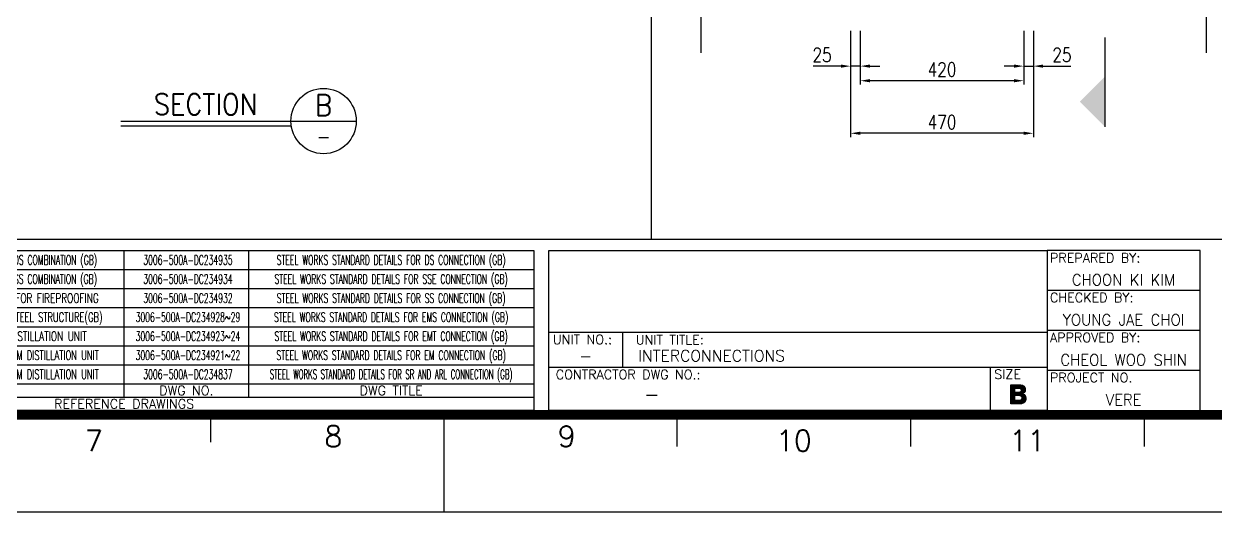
# Model space of a CAD drawing. Header units: metres. Extents: x -85 to 100835, y 0 to 71280.
# Drawn here: x 39584 to 70209, y 0 to 12543 of the extents above; entities that cross this region are included whole.
import ezdxf
from ezdxf.enums import TextEntityAlignment as Align

# ---------------------------------------------------------------- set-up
doc = ezdxf.new("R2010")
doc.units = ezdxf.units.M
doc.header["$LTSCALE"] = 1200
doc.layers.get('0').update_dxf_attribs({"color": 8})
for name, color, linetype in [('CH', 2, 'Continuous'), ('DETALL', 7, 'Continuous'), ('DIM', 2, 'Continuous'), ('ETBLKA', 7, 'Continuous'), ('FORMAT', 2, 'Continuous'), ('TEXT', 7, 'Continuous')]:
    doc.layers.add(name, color=color, linetype=linetype)
doc.styles.add('ROMANS', font='romans.shx', dxfattribs={"width": 0.8, "height": 360, "bigfont": 'ghs.shx'})
doc.styles.add('romans1', font='ROMANS.SHX', dxfattribs={"width": 0.8, "height": 360})
doc.styles.add('ROS3', font='romans.shx')
doc.dimstyles.new('romans1$0', dxfattribs={"dimscale": 150, "dimtxt": 3, "dimasz": 2.5, "dimexe": 1, "dimexo": 2, "dimgap": 1, "dimtad": 0, "dimdec": 0, "dimtxsty": 'ROMANS', "dimcen": 2.5, "dimclrd": 2, "dimclre": 2, "dimclrt": 3, "dimazin": 0, "dimtfac": 1, "dimtdec": 0, "dimtmove": 0, "dimatfit": 3, "dimfxl": 0, "dimtvp": 0.85, "dimarcsym": 0})

# ---------------------------------------------------------------- blocks, each defined once
blk = doc.blocks.new('Offshore_HEC')
at = {"lineweight": 25}
for p, q in [((21.75, 58.46), (819.32, 58.46)), ((352.06, 24.62), (352.06, 56.02)), ((378.72, 56.02), (378.72, 24.62)), ((443.07, 56.02), (549.78, 56.02)), ((443.07, 21.75), (443.07, 56.02)), ((549.78, 56.02), (549.78, 21.75)), ((582.57, 56.02), (549.78, 56.02)), ((582.57, 21.75), (582.57, 56.02)), ((264.31, 51.94), (439.8, 51.94)), ((264.31, 47.86), (439.8, 47.86)), ((582.51, 47.45), (549.78, 47.45)), ((264.31, 43.78), (439.8, 43.78)), ((264.31, 39.7), (439.8, 39.7)), ((549.78, 38.44), (443.07, 38.44)), ((458.81, 38.44), (458.81, 30.94)), ((582.57, 38.88), (549.78, 38.88)), ((264.31, 35.62), (439.8, 35.62)), ((264.31, 31.54), (439.8, 31.54)), ((549.78, 30.94), (443.07, 30.94)), ((537.61, 30.94), (537.61, 21.75)), ((582.57, 30.32), (549.78, 30.32)), ((264.31, 27.46), (439.8, 27.46)), ((542.09, 23.18), (542.09, 27.24)), ((542.2, 23.18), (542.2, 27.24)), ((542.31, 23.18), (542.31, 27.24)), ((542.42, 23.18), (542.42, 27.24)), ((542.53, 23.18), (542.53, 27.24)), ((542.64, 23.18), (542.64, 27.24)), ((542.75, 23.18), (542.75, 27.24)), ((542.87, 26.57), (542.87, 27.24)), ((542.87, 26.57), (542.87, 27.24)), ((542.87, 25.01), (542.87, 25.64)), ((542.87, 25.01), (542.87, 25.64)), ((542.98, 26.57), (542.98, 27.24)), ((542.98, 26.57), (542.98, 27.24)), ((542.98, 25.01), (542.98, 25.64)), ((542.98, 25.01), (542.98, 25.64)), ((543.09, 26.57), (543.09, 27.24)), ((543.09, 26.57), (543.09, 27.24)), ((543.09, 25.01), (543.09, 25.64)), ((543.09, 25.01), (543.09, 25.64)), ((543.2, 26.57), (543.2, 27.24)), ((543.2, 26.57), (543.2, 27.24)), ((543.2, 25.01), (543.2, 25.64)), ((543.2, 25.01), (543.2, 25.64)), ((543.31, 26.57), (543.31, 27.24)), ((543.31, 26.57), (543.31, 27.24)), ((543.31, 25.01), (543.31, 25.64)), ((543.31, 25.01), (543.31, 25.64)), ((543.42, 26.57), (543.42, 27.24)), ((543.42, 26.57), (543.42, 27.24)), ((543.42, 25.01), (543.42, 25.64)), ((543.42, 25.01), (543.42, 25.64)), ((543.53, 26.57), (543.53, 27.24)), ((543.53, 26.57), (543.53, 27.24)), ((543.53, 25.01), (543.53, 25.64)), ((543.53, 25.01), (543.53, 25.64)), ((543.64, 26.57), (543.64, 27.24)), ((543.64, 26.57), (543.64, 27.24)), ((543.64, 25.01), (543.64, 25.64)), ((543.64, 25.01), (543.64, 25.64)), ((543.75, 26.57), (543.75, 27.24)), ((543.75, 26.57), (543.75, 27.24)), ((543.75, 25.01), (543.75, 25.64)), ((543.75, 25.01), (543.75, 25.64)), ((543.86, 26.55), (543.86, 27.24)), ((543.86, 26.57), (543.86, 27.24)), ((543.86, 24.98), (543.86, 25.66)), ((543.86, 25.01), (543.86, 25.64)), ((543.97, 26.51), (543.97, 27.24)), ((543.97, 26.57), (543.97, 27.24)), ((543.97, 24.95), (543.97, 25.69)), ((543.97, 25.01), (543.97, 25.64)), ((544.08, 26.45), (544.08, 27.24)), ((544.08, 26.57), (544.08, 27.24)), ((544.08, 24.9), (544.08, 25.73)), ((544.08, 25.01), (544.08, 25.64)), ((544.2, 26.57), (544.2, 27.24)), ((544.2, 26.35), (544.2, 27.22)), ((544.2, 24.83), (544.2, 25.86)), ((544.2, 25.01), (544.2, 25.64)), ((544.31, 24.7), (544.31, 27.19)), ((544.42, 23.25), (544.42, 27.16)), ((544.53, 25.37), (544.53, 27.12)), ((544.64, 25.43), (544.64, 27.04)), ((544.75, 25.49), (544.75, 26.97)), ((544.86, 25.57), (544.86, 26.88)), ((544.97, 25.73), (544.97, 26.76)), ((545.08, 25.91), (545.08, 26.5)), ((264.31, 24.62), (439.8, 24.62)), ((542.87, 23.18), (542.87, 23.88)), ((542.87, 23.18), (542.87, 23.88)), ((542.98, 23.18), (542.98, 23.88)), ((542.98, 23.18), (542.98, 23.88)), ((543.09, 23.18), (543.09, 23.88)), ((543.09, 23.18), (543.09, 23.88)), ((543.2, 23.18), (543.2, 23.88)), ((543.2, 23.18), (543.2, 23.88)), ((543.31, 23.18), (543.31, 23.88)), ((543.31, 23.18), (543.31, 23.88)), ((543.42, 23.18), (543.42, 23.88)), ((543.42, 23.18), (543.42, 23.88)), ((543.53, 23.18), (543.53, 23.88)), ((543.53, 23.18), (543.53, 23.88)), ((543.64, 23.18), (543.64, 23.88)), ((543.64, 23.18), (543.64, 23.88)), ((543.75, 23.18), (543.75, 23.88)), ((543.75, 23.18), (543.75, 23.88)), ((543.86, 23.18), (543.86, 23.88)), ((543.86, 23.18), (543.86, 23.88)), ((543.97, 23.19), (543.97, 23.93)), ((543.97, 23.18), (543.97, 23.88)), ((544.08, 23.19), (544.08, 23.96)), ((544.08, 23.18), (544.08, 23.88)), ((544.2, 23.2), (544.2, 24.05)), ((544.2, 23.18), (544.2, 23.88)), ((544.31, 23.22), (544.31, 24.2)), ((544.53, 23.28), (544.53, 25.32)), ((544.64, 23.3), (544.64, 25.26)), ((544.75, 23.38), (544.75, 25.21)), ((544.86, 23.46), (544.86, 25.12)), ((544.97, 23.54), (544.97, 24.99)), ((545.08, 23.71), (545.08, 24.85)), ((545.19, 23.97), (545.19, 24.62)), ((20.5, 20.5), (820.52, 20.5)), ((20.63, 20.62), (820.4, 20.62)), ((20.75, 20.75), (820.28, 20.75)), ((20.87, 20.88), (820.16, 20.88)), ((21, 21), (820.04, 21)), ((21.13, 21.12), (819.92, 21.12)), ((21.25, 21.25), (819.8, 21.25)), ((21.37, 21.38), (819.68, 21.38)), ((21.5, 21.5), (819.56, 21.5)), ((21.63, 21.62), (819.44, 21.62)), ((21.75, 21.75), (819.32, 21.75)), ((420.54, 21.75), (420.54, 0)), ((549.78, 21.75), (443.07, 21.75)), ((549.78, 21.75), (582.57, 21.75)), ((20, 20), (821, 20)), ((20.13, 20.12), (820.88, 20.12)), ((20.25, 20.25), (820.76, 20.25)), ((20.37, 20.38), (820.64, 20.38)), ((370.54, 20), (370.54, 15)), ((470.54, 14.07), (470.54, 20.07)), ((520.54, 20.07), (520.54, 14.07)), ((570.54, 20.07), (570.54, 14.07))]:
    blk.add_line(p, q, dxfattribs=at)
for points in [[(0, 0), (0, 594), (841, 594), (841, 0)], [(264.31, 21.74), (264.31, 56.02), (439.8, 56.02), (439.8, 21.74)]]:
    blk.add_lwpolyline(points, close=True, dxfattribs=at)
for points in [[(541.98, 23.18), (541.98, 27.24), (544.12, 27.24), (544.48, 27.15), (544.79, 26.95), (544.96, 26.79), (545.05, 26.63), (545.11, 26.37), (545.11, 26.06), (545.09, 25.92), (544.9, 25.6), (544.73, 25.48), (544.48, 25.35), (544.84, 25.17), (545.15, 24.77), (545.25, 24.43), (545.25, 24.17), (545.15, 23.82), (544.99, 23.56), (544.63, 23.3), (544.26, 23.2), (543.84, 23.18), (541.98, 23.18)], [(542.85, 25.64), (542.85, 26.57), (543.76, 26.57), (543.94, 26.53), (544.12, 26.43), (544.26, 26.28), (544.28, 26.06), (544.22, 25.89), (544.1, 25.74), (543.94, 25.68), (543.76, 25.64), (542.85, 25.64)], [(542.85, 23.88), (542.85, 25.01), (543.74, 25.01), (543.94, 24.96), (544.16, 24.87), (544.28, 24.75), (544.38, 24.5), (544.34, 24.3), (544.28, 24.13), (544.12, 23.97), (543.84, 23.88), (542.85, 23.88)]]:
    blk.add_lwpolyline(points, dxfattribs=at)
at = {"lineweight": -3, "style": 'ROMANS'}
for s, p in [('PREPARED BY:', (550.39, 53.43)), ('CHECKED BY:', (550.39, 44.94)), ('APPROVED BY:', (550.39, 36.38)), ('UNIT NO.:', (443.89, 35.96)), ('UNIT TITLE:', (461.66, 35.91)), ('CONTRACTOR DWG NO.:', (444.52, 28.47)), ('SIZE', (538.46, 28.51)), ('PROJECT NO.', (550.39, 27.81))]:
    blk.add_text(s, height=2, dxfattribs=at).set_placement(p)
for s, p in [('DWG NO.', (365.39, 26.04)), ('DWG TITLE', (409.26, 26.04)), ('REFERENCE DRAWINGS', (352.06, 23.18))]:
    blk.add_text(s, height=2, dxfattribs=at).set_placement(p, align=Align.MIDDLE_CENTER)
at = {"lineweight": 20, "style": 'ROMANS'}
for s, p in [('8', (396.87, 14)), ('9', (446.87, 14)), ('7', (345.54, 13.07)), ('10', (495.54, 13.07)), ('11', (545.54, 13.07))]:
    blk.add_text(s, height=4.5, dxfattribs=at).set_placement(p, align=Align.CENTER)
at = {"layer": 'ETBLKA', "color": 7, "style": 'ROMANS', "width": 0.95}
for s, p in [('CHOON KI KIM', (566.15, 49.73)), ('YOUNG JAE CHOI', (566.15, 41.17)), ('CHEOL WOO SHIN', (566.18, 32.6)), ('VERE', (566.18, 24.03))]:
    blk.add_text(s, height=2.439, dxfattribs=at).set_placement(p, align=Align.MIDDLE_CENTER)
at = {"layer": 'TEXT', "style": 'ROMANS'}
blk.add_text('-', height=2.44, dxfattribs=at).set_placement((450.94, 33.45), align=Align.MIDDLE)
blk.add_text('INTERCONNECTIONS', height=2.439, dxfattribs=at).set_placement((462.16, 32.25))
at = {"layer": 'TEXT', "color": 7, "style": 'ROMANS'}
blk.add_text('-', height=2.93, dxfattribs=at).set_placement((463.48, 23.76))
blk = doc.blocks.new('*D17')
at = {"layer": 'DEFPOINTS', "color": 0, "transparency": 16777216}
for p in [(60837, 12465), (65537, 12465), (60837, 9732)]:
    blk.add_point(p, dxfattribs=at)
at = {"layer": 'DIM', "color": 0, "lineweight": -2, "transparency": 16777216}
for p, q in [((60837, 12365), (60837, 9632)), ((65537, 12365), (65537, 9632)), ((65287, 9732), (61087, 9732))]:
    blk.add_line(p, q, dxfattribs=at)
at = {"layer": 'DIM', "color": 0, "transparency": 16777216}
for points in [[(61087, 9774), (61087, 9691), (60837, 9732)], [(65287, 9774), (65287, 9691), (65537, 9732)]]:
    blk.add_solid(points, dxfattribs=at)
at = {"layer": 'DIM', "color": 0, "transparency": 16777216, "insert": (63187, 10020), "char_height": 360, "attachment_point": 5, "style": 'romans1'}
blk.add_mtext('470', dxfattribs=at)
blk = doc.blocks.new('*D18')
at = {"layer": 'DEFPOINTS', "color": 0, "transparency": 16777216}
for p in [(60837, 12465), (61087, 12465), (60837, 11457)]:
    blk.add_point(p, dxfattribs=at)
at = {"layer": 'DIM', "color": 0, "lineweight": -2, "transparency": 16777216}
for p, q in [((60837, 12365), (60837, 11357)), ((61087, 12365), (61087, 11357)), ((60587, 11457), (59871, 11457)), ((61087, 11457), (60837, 11457)), ((61337, 11457), (61587, 11457))]:
    blk.add_line(p, q, dxfattribs=at)
at = {"layer": 'DIM', "color": 0, "transparency": 16777216}
for points in [[(60587, 11499), (60587, 11416), (60837, 11457)], [(61337, 11499), (61337, 11416), (61087, 11457)]]:
    blk.add_solid(points, dxfattribs=at)
at = {"layer": 'DIM', "color": 0, "transparency": 16777216, "insert": (60104, 11745), "char_height": 360, "attachment_point": 5, "style": 'romans1'}
blk.add_mtext('25', dxfattribs=at)
blk = doc.blocks.new('*D19')
at = {"layer": 'DEFPOINTS', "color": 0, "transparency": 16777216}
for p in [(61087, 12465), (65287, 12465), (61087, 11082)]:
    blk.add_point(p, dxfattribs=at)
at = {"layer": 'DIM', "color": 0, "lineweight": -2, "transparency": 16777216}
for p, q in [((61087, 12365), (61087, 10982)), ((65287, 12365), (65287, 10982)), ((65037, 11082), (61337, 11082))]:
    blk.add_line(p, q, dxfattribs=at)
at = {"layer": 'DIM', "color": 0, "transparency": 16777216}
for points in [[(61337, 11124), (61337, 11041), (61087, 11082)], [(65037, 11124), (65037, 11041), (65287, 11082)]]:
    blk.add_solid(points, dxfattribs=at)
at = {"layer": 'DIM', "color": 0, "transparency": 16777216, "insert": (63187, 11370), "char_height": 360, "attachment_point": 5, "style": 'romans1'}
blk.add_mtext('420', dxfattribs=at)
blk = doc.blocks.new('*D20')
at = {"layer": 'DEFPOINTS', "color": 0, "transparency": 16777216}
for p in [(65287, 12465), (65537, 12465), (65287, 11457)]:
    blk.add_point(p, dxfattribs=at)
at = {"layer": 'DIM', "color": 0, "lineweight": -2, "transparency": 16777216}
for p, q in [((65287, 12365), (65287, 11357)), ((65537, 12365), (65537, 11357)), ((65037, 11457), (64787, 11457)), ((65287, 11457), (65537, 11457)), ((65787, 11457), (66503, 11457))]:
    blk.add_line(p, q, dxfattribs=at)
at = {"layer": 'DIM', "color": 0, "transparency": 16777216}
for points in [[(65037, 11499), (65037, 11416), (65287, 11457)], [(65787, 11499), (65787, 11416), (65537, 11457)]]:
    blk.add_solid(points, dxfattribs=at)
at = {"layer": 'DIM', "color": 0, "transparency": 16777216, "insert": (66270, 11745), "char_height": 360, "attachment_point": 5, "style": 'romans1'}
blk.add_mtext('25', dxfattribs=at)
blk = doc.blocks.new('A$C32B145BB')
at = {"layer": 'TEXT', "style": 'ROMANS'}
for s, width, p in [('3006-500A-DC234836', 0.7, (2000, -306)), ('STEEL WORKS STANDARD DETAILS FOR DS COMBINATION (GB)', 0.6, (8581, -306)), ('3006-500A-DC234935', 0.6, (15213, -306)), ('STEEL WORKS STANDARD DETAILS FOR DS CONNECTION (GB)', 0.6, (21743, -306)), ('STEEL WORKS STANDARD DETAILS FOR SS COMBINATION (GB)', 0.6, (8581, -918)), ('STEEL WORKS STANDARD DETAILS FOR SSE CONNECTION (GB)', 0.6, (21743, -918)), ('3006-500A-DC234834', 0.7, (2000, -918)), ('3006-500A-DC234934', 0.6, (15213, -918)), ('3006-500A-DC234151~3', 0.6, (2000, -1530)), ('STEEL WORKS STANDARD DETAILS FOR FIREPROOFING', 0.7, (8581, -1530)), ('3006-500A-DC234932', 0.6, (15213, -1530)), ('STEEL WORKS STANDARD DETAILS FOR SS CONNECTION (GB)', 0.6, (21743, -1530)), ('3006-500A-DC234801', 0.7, (2000, -2142)), ('STEEL WORKS GENERAL NOTES FOR STEEL STRUCTURE(GB)', 0.65, (8581, -2142)), ('3006-500A-DC234928~29', 0.6, (15213, -2142)), ('STEEL WORKS STANDARD DETAILS FOR EMS CONNECTION (GB)', 0.6, (21743, -2142)), ('3006-174A-DG211001', 0.7, (2000, -2754)), ('OVERALL PLOT PLAN VACCUM DISTILLATION UNIT', 0.7, (8581, -2754)), ('3006-500A-DC234923~24', 0.6, (15213, -2754)), ('STEEL WORKS STANDARD DETAILS FOR EMT CONNECTION (GB)', 0.6, (21743, -2754)), ('3006-1741-DG206001', 0.7, (2000, -3365)), ('PLOT PLAN UNIT 74(TRAIN-1) VACCUM DISTILLATION UNIT', 0.65, (8581, -3365)), ('3006-500A-DC234921~22', 0.6, (15213, -3365)), ('STEEL WORKS STANDARD DETAILS FOR EM CONNECTION (GB)', 0.6, (21743, -3365)), ('3006-1742-DG206001', 0.7, (2000, -3977)), ('PLOT PLAN UNIT 74(TRAIN-2) VACCUM DISTILLATION UNIT', 0.65, (8581, -3977)), ('3006-500A-DC234837', 0.6, (15213, -3977)), ('STEEL WORKS STANDARD DETAILS FOR SR AND ARL CONNECTION (GB)', 0.55, (21743, -3977))]:
    blk.add_text(s, height=300, dxfattribs=dict(at, width=width)).set_placement(p, align=Align.MIDDLE_CENTER)

msp = doc.modelspace()

# ---------------------------------------------------------------- linework, layer by layer
at = {"layer": 'CH', "color": 3, "linetype": 'Continuous'}
msp.add_line((55712.7, 25775.7), (55712.7, 7015.7), dxfattribs=at)
at = {"layer": 'DETALL'}
for points in [[(56983.5, 16697.5), (56983.5, 14725.4), (57208.5, 14933.9), (56758.5, 14261), (56983.5, 14403.7), (56983.5, 11797.5)], [(69978.1, 16697.5), (69978.1, 14725.4), (69753.1, 14933.9), (70203.1, 14261), (69978.1, 14403.7), (69978.1, 11797.5)], [(67383.6, 9893.8), (67383.6, 12193.8)]]:
    msp.add_lwpolyline(points, dxfattribs=at)
msp.add_solid([(67383.6, 9893.8), (67383.6, 11193.8), (66733.6, 10543.8)], dxfattribs=at)
at = {"layer": 'FORMAT'}
for p, q in [((42079, 10046.8), (48129.1, 10046.8)), ((42079, 9926.8), (46457.7, 9926.8))]:
    msp.add_line(p, q, dxfattribs=at)
msp.add_circle((47289.1, 10046.8), 840, dxfattribs=at)

# ---------------------------------------------------------------- block references
at = {"xscale": 0.8, "yscale": 0.8, "zscale": 0.8}
msp.add_blockref('A$C32B145BB', (31632.2, 6722), dxfattribs=at)
at = {"layer": 'ETBLKA', "xscale": 120, "yscale": 120, "zscale": 120}
msp.add_blockref('Offshore_HEC', (-84.9, 0), dxfattribs=at)

# ---------------------------------------------------------------- texts
at = {"layer": 'FORMAT', "width": 0.9}
for s, height, style, p in [('SECTION', 540, 'ROMANS', (44259.2, 10202.8)), ('B', 540, 'ROMANS', (47289.1, 10184.3)), ('-', 360, 'ROS3', (47289.1, 9466.4))]:
    msp.add_text(s, height=height, dxfattribs=dict(at, style=style)).set_placement(p, align=Align.CENTER)

# ---------------------------------------------------------------- dimensions: what is measured, and where the dimension line sits
at = {"layer": 'DIM', "color": 0}
for base, p1, p2, picture, middle in [((60837.2, 11457.4), (61087.2, 12465), (60837.2, 12465), '*D18', (60104.1, 11457.4)), ((65287.2, 11457.4), (65537.2, 12465), (65287.2, 12465), '*D20', (66270.3, 11457.4))]:
    dim = msp.add_linear_dim(base=base, p1=p1, p2=p2, angle=180, dimstyle='romans1$0', override={"dimscale": 100, "dimexo": 1, "dimgap": 0, "dimlfac": 0.1, "dimzin": 0, "dimdsep": 46, "dimtxsty": 'romans1', "dimcen": 1, "dimdle": 1, "dimclrd": 0, "dimclre": 0, "dimclrt": 0, "dimadec": 1, "dimatfit": 0, "dimtvp": 0.8}, dxfattribs=at)
    dim.commit()
    dim.dimension.update_dxf_attribs({"geometry": picture, "text_midpoint": middle, "dimtype": 160})
for base, p1, p2, picture, middle in [((60837.2, 9732.4), (65537.2, 12465), (60837.2, 12465), '*D17', (63187.2, 10020.4)), ((61087.2, 11082.4), (65287.2, 12465), (61087.2, 12465), '*D19', (63187.2, 11370.4))]:
    dim = msp.add_linear_dim(base=base, p1=p1, p2=p2, angle=180, dimstyle='romans1$0', override={"dimscale": 100, "dimexo": 1, "dimgap": 0, "dimlfac": 0.1, "dimzin": 0, "dimdsep": 46, "dimtxsty": 'romans1', "dimcen": 1, "dimdle": 1, "dimclrd": 0, "dimclre": 0, "dimclrt": 0, "dimadec": 1, "dimatfit": 0, "dimtvp": 0.8}, dxfattribs=at)
    dim.commit()
    dim.dimension.update_dxf_attribs({"geometry": picture, "text_midpoint": middle})

doc.saveas('drawing.dxf')
